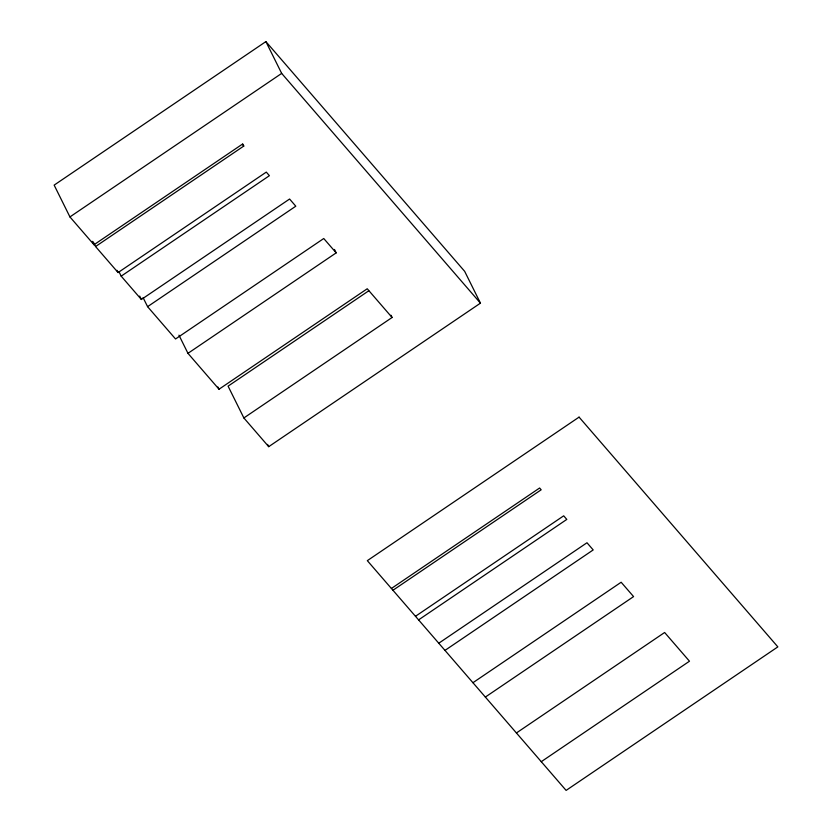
<?xml version="1.0" encoding="UTF-8"?>
<svg xmlns="http://www.w3.org/2000/svg" width="832" height="832" viewBox="0 0 832 832"><rect width="100%" height="100%" fill="white"/><g stroke="black" fill="none" stroke-linecap="round" stroke-linejoin="round"><path stroke-width="1.25" d="M265.886 41.6L54.153 185.12L69.93 216.923L94.006 244.743L242.216 144.279L243.776 146.068L95.555 246.532L118.082 272.563L266.292 172.099L269.402 175.687L121.181 276.151L141.367 299.489L289.588 199.025L295.797 206.201L147.586 306.665L175.542 338.978L323.752 238.514L336.18 252.866L187.959 353.34L219.024 389.23L367.234 288.766L392.08 317.491L243.87 417.955L268.715 446.67L480.449 303.15L464.672 271.346L265.886 41.6L281.674 73.403L480.449 303.15M69.93 216.923L281.674 73.403M368.784 290.784L228.082 386.152L243.87 417.955M391.404 588.474L539.614 488.01L541.174 489.798L392.954 590.262M415.47 616.294L563.69 515.83L566.8 519.418L418.579 619.882M438.766 643.219L586.986 542.755L593.195 549.931L444.985 650.395M472.94 682.708L621.15 582.244L633.578 596.596L485.358 697.06M516.422 732.961L664.633 632.497L689.478 661.211L541.268 761.686M390.957 315.214L392.08 317.491M334.485 249.465L336.18 252.866M242.642 143.801L243.776 146.068M267.592 444.402L268.715 446.67M217.89 386.963L219.024 389.23M178.942 335.161L187.959 353.34M143.073 297.586L147.586 306.665M139.682 296.078L141.367 299.489M118.924 271.606L121.181 276.151M116.948 270.296L118.082 272.563M93.298 241.998L95.555 246.532M92.31 241.332L94.006 244.743M579.072 417.123L367.328 560.654L566.114 790.4L777.847 646.88L579.072 417.123"/></g></svg>
